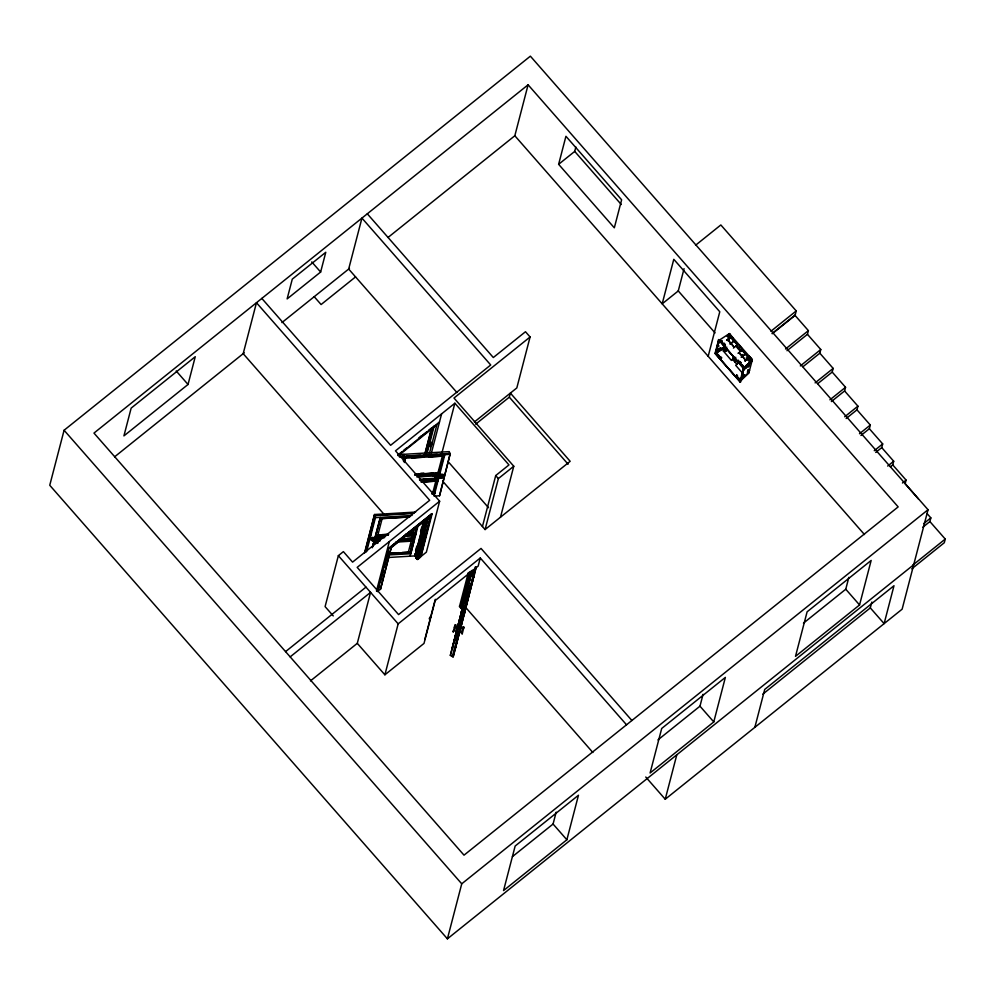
<?xml version="1.0" encoding="UTF-8"?>
<svg xmlns="http://www.w3.org/2000/svg" width="995" height="995" viewBox="0 0 995 995"><rect width="100%" height="100%" fill="white"/><g stroke="black" fill="none" stroke-linecap="round" stroke-linejoin="round"><path stroke-width="1.49" d="M370.476 535.372L370.563 535.832M421.532 532.81L422.141 531.355L421.88 532.089M474.08 571.093L474.826 570.906L474.205 570.645M474.901 570.608L474.217 571.951M369.568 538.295L369.68 539.166M369.244 538.805L369.419 540.185M417.689 559.476L420.574 557.15L431.444 513.967L388.46 548.456L377.292 591.304L380.476 589.326L391.371 547.051L428.571 517.723L417.689 559.476L415.823 558.071L426.606 518.333M748.837 355.787L752.332 359.692L748.887 372.777L740.093 380.998L740.367 382.267L715.144 353.548M740.056 381.097L749.011 372.279M748.949 372.69L740.218 381.122M749.509 370.438L748.961 369.767L749.422 370.463M751.561 361.185L751.747 361.571M422.129 532.188L422.116 532.822M380.476 589.326L391.371 547.051M470.535 571.279L461.543 607.273L460.635 608.007L459.516 606.005M733.788 359.518L733.34 358.984L731.387 360.414L723.315 350.961M742.755 373.411L735.678 365.314L737.482 363.71M421.731 531.852L421.581 532.412M474.565 571.155L474.789 570.782M473.172 575.732L474.453 570.57M441.494 475.871C443.148 477.811 440.213 474.864 441.27 476.829M456.867 632.87L457.215 631.726M459.255 632.832L458.608 635.407M459.491 633.069L459.081 634.151M470.15 587.821L470.61 586.577M456.357 631.004L455.785 633.827L456.108 633.268M456.046 632.211L456.008 632.335M455.921 633.865L456.17 631.738M421.457 532.686L421.78 532.039M453.235 631.8L453.708 629.91M453.409 631.104L453.185 631.987M455.486 634.972L455.573 634.661M455.921 633.268L456.705 630.78M463.011 610.905L463.309 609.711M459.006 633.827L458.981 635.096L459.379 632.944M462.128 634.238L463.695 628.056M743.352 368.946L743.576 368.026L743.352 368.946C744.322 368.846 755.018 357.553 750.864 361.235M371.533 539.576L371.62 538.967L371.894 539.7M371.968 539.713L372.652 539.178L371.048 539.004M460.635 608.007L469.628 572.013M456.531 630.917L456.232 631.502L456.693 630.842M454.69 626.042L455.051 624.624M455.722 626.303L456.083 624.885M465.274 610.246L453.173 656.862L450.349 655.431L471.779 571.752L461.046 613.107M452.116 648.516L466.73 591.279A1.343 0.622 14.3 0 0 466.891 591.503L467.152 591.689M472.202 570.259L452.252 648.553M454.964 640.743L456.12 636.178M457.924 629.051L459.068 624.474M460.934 617.099L462.09 612.534A19.552 9.092 14.3 0 0 462.202 612.348M458.794 626.091L461.071 617.186L458.919 625.78M461.829 614.176L464.105 605.159M464.864 602.162L467.078 593.406L466.444 592.983M475.262 566.963L463.085 615.159L463.981 615.383L476.157 567.2L464.043 613.865M460.001 627.658L461.493 621.738M453.173 656.862L469.553 592.037M455.113 649.275L474.428 574.003L470.15 588.008M462.613 627.982L462.974 626.576M463.794 627.646L463.969 626.949M463.645 628.243L463.844 627.484M454.367 627.31L454.74 625.855M453.322 631.439L454.429 627.074M454.541 630.967L455.623 626.713M455.561 626.925L455.772 626.116M458.882 634.3L458.77 635.258M459.541 632.298L458.62 635.22L459.789 631.303M462.663 627.795L461.357 632.957M455.984 632.497L455.623 633.865L456.096 632.559M455.71 634.698L456.232 632.596M474.229 571.192L474.329 570.384L474.366 571.242M459.628 631.974L459.031 633.728M715.057 353.399L718.763 339.519L743.937 368.722L742.979 367.59L743.762 366.993L742.295 366.807L743.078 366.197M739.297 379.12L738.103 377.739L737.283 378.51L718.228 356.795L719.062 356.023L718.104 354.469L716.723 355.066L717.271 353.984L716.151 354.071M716.064 354.232C712.88 352.728 723.191 350.65 723.974 347.902M717.917 356.148L718.776 355.439L718.091 354.655L717.134 355.538L717.868 356.198M737.743 378.859L738.663 377.926M738.501 379.568L739.335 378.896L738.651 378.112M645.755 777.02L665.232 799.234L902.129 609.189L928.036 509.726L530.372 56.168L64.09 430.25L49.75 485.274L447.402 938.832L913.696 564.75M188.03 384.468L195.256 356.707L131.153 408.124L123.927 435.885L188.03 384.468L176.202 370.973M320.639 272.033L325.788 252.27L292.281 279.135L287.132 298.91L320.639 272.033L311.758 261.921M384.219 514.514L243.19 353.673L256.461 302.716L429.678 500.274L352.578 562.125L343.387 551.628L338.362 555.658L325.091 606.614L333.275 615.93M364.493 553.033L374.53 514.514L415.599 512.077M364.954 552.436L374.53 514.514M365.675 552.412L375.277 515.584L413.36 513.321M369.692 538.457L369.916 537.835M370.389 534.452L370.463 535.024M366.62 551.541L375.451 517.649L375.277 515.584M370.414 537.984L369.73 537.487L370.563 537.399M372.317 547.76L380.239 517.363M373.088 545.596L373.983 542.698L375.724 543.133M375.376 537.337L373.996 541.927M385.712 536.156L375.177 536.79A1.343 0.995 -76 0 0 375.451 536.492L380.438 517.897L387.789 517.997M373.287 545.621L373.983 542.698M375.389 537.549L374.468 541.093L379.568 540.248M387.938 535.011L375.861 535.733L380.451 518.096L379.879 518.756L379.791 517.736M376.483 540.434L376.682 537.81M375.861 535.733L375.849 535.521A23.557 17.5 -76 0 1 377.876 535.074L382.179 518.532L408.423 516.965M403.522 455.71L403.883 454.329M404.194 457.053L404.144 458.173M403.398 460.921L404.157 457.961M403.597 460.959L404.343 457.812M404.666 460.909L405.4 458.073M310.49 680.879L357.292 643.33L370.563 592.373L290.167 656.874M404.318 462.526L405.425 458.285M376.458 591.03L389.344 541.578M377.59 591.639L388.759 548.792L431.743 514.315M378.025 590.955L379.555 585.048M380.326 582.1L383.448 570.123M384.182 567.324L388.411 551.056M424.989 453.347L431.531 428.236M425.176 453.285L431.78 427.937M426.32 453.446L433.298 426.706M427.265 452.625L434.28 425.686M429.753 445.872L430.499 442.476L431.071 442.763M430.897 442.675C428.41 444.193 430.835 447.439 429.852 445.785M430.337 444.429L430.474 445.859L430.735 444.616M430.474 445.859L430.624 444.578M431.208 444.504L431.556 445.113L430.798 442.887L431.768 444.305M430.4 446.618L431.469 443.484L430.81 442.812M429.355 453.72L436.892 424.79L398.609 455.511M431.407 452.999L441.606 413.858M388.075 237.432L514.825 135.755L528.096 84.799L898.162 506.89L464.018 855.165L93.965 433.086L528.096 84.799M389.804 553.444L408.298 552.337L411.184 541.23A19.552 14.527 -76 0 1 412.191 540.758M401.172 538.967L411.967 538.32L412.776 535.783M408.734 533.245L413.373 532.959L414.542 528.457M411.358 546.23L412.054 543.307M414.219 535.273L413.584 537.424M388.921 554.028L410.039 552.772L413.211 540.372M414.293 536.193L413.696 538.755L411.967 538.32M406.035 533.929L415.089 533.395L416.992 525.845M388.174 554.961L410.761 553.755L410.238 552.822L413.447 540.496M414.219 539.539L414.529 536.355M405.276 534.999L415.81 534.365A1.343 0.821 72 0 1 415.549 534.104L416.83 527.524M410.761 553.618L414.044 541.006L395.774 542.151M410.127 556.205L418.161 525.348M415.574 550.894L416.718 546.479M420.562 531.74L421.706 527.325M415.835 551.441L417.378 545.509M420.848 532.176L423.161 523.295M389.082 557.449L414.99 555.906L424.193 520.547M441.991 452.675L454.864 403.224L508.967 464.926L495.709 475.573L482.438 526.529M424.591 519.713L415.238 555.633L416.731 557.337L415.823 558.071M357.292 643.33L384.891 674.809L398.162 623.853L480.274 557.984L626.527 724.795M435.909 480.672L432.912 492.438A10.037 6.094 72 0 1 433.932 492.488L436.755 481.642M438.099 475.088A8.918 6.629 -76 0 0 437.315 475.523L436.556 478.408A8.918 5.423 72 0 1 437.576 478.471L438.198 476.107M414.853 474.416L437.937 473.048L442.352 456.083M440.026 467.575L438.894 472.19A23.557 14.303 72 0 1 438.322 472.003M438.894 472.19L440.039 467.774M443.185 456.941L438.994 473.309L443.583 455.685M437.128 480.485L433.932 492.488M420.251 480.585L438.322 479.64L437.8 478.719L419.492 479.814L437.601 478.67L438.521 475.125L432.489 475.486M437.352 480.411L434.143 492.736L434.653 493.52L431.643 493.707L434.666 493.669L434.405 490.709M438.31 479.503L438.745 475.05L439.355 475.685L416.768 476.903M417.129 475.498L439.715 474.279L439.218 473.521L443.82 455.61M416.992 559.401L427.838 517.798M434.031 496.119L444.84 454.64M420.624 553.058L419.48 557.461L431.444 513.967M400.065 456.419L450.262 453.421L439.541 495.784L434.977 496.057M439.541 495.784L450.262 453.421M454.864 403.224L395.488 450.859L439.641 501.219L426.357 552.175L421.009 556.479L432.166 513.631L389.182 548.121M429.243 618.853L429.454 618.044M424.753 639.698L435.275 599.288M558.63 164.312L565.931 136.278L621.626 199.808L614.325 227.83L558.63 164.312L574.712 151.414L575.856 146.986M475.685 424.156L509.316 397.167L510.385 393.087L570.172 461.294L485.087 529.551L442.626 481.12M459.454 606.676L468.359 572.498M367.304 213.801L493.321 357.528L525.484 331.733L530.086 336.982L516.815 387.938L474.341 422.004M464.242 598.119L466.543 589.251M450.349 655.431L462.227 609.711M455.66 637.36L456.643 632.77L457.924 633.118M457.401 634.611L456.456 634.325A2.724 2.599 14.6 0 1 457.091 635.419L457.19 635.046A2.724 2.599 14.6 0 0 456.605 633.939L457.053 632.235M467.936 590.135L469.105 585.62M456.581 636.228L456.456 635.382L456.68 636.091M461.929 614.176L463.098 609.661A23.557 10.945 14.3 0 1 463.085 610.395M457.277 634.561L457.551 632.832M457.563 634.014L456.879 636.663L455.934 636.377L456.618 633.728L457.638 633.902L457.936 632.932M456.469 637.646L457.712 632.907M485.087 529.551L498.358 478.595L513.768 466.232L453.981 398.037L530.086 336.982M452.277 656.625L463.197 614.699L461.095 614.176M467.314 599.711L475.772 567.212M480.274 557.984L478.16 566.093L435.176 600.582L424.007 643.417L384.891 674.809M500.497 517.189L513.768 466.232M447.402 938.832L461.742 883.809L928.036 509.726M684.062 268.662L678.267 290.938L662.185 303.836L673.789 259.297L719.783 311.758L708.179 356.297M512.45 856.62L553.071 824.034L556.168 812.156M566.864 839.78L578.468 795.241L515.149 846.036L503.557 890.562L566.864 839.78L553.071 824.034M728.9 333.785L732.706 337.989L729.434 333.574L719.211 340.215L715.567 353.586L718.601 339.73L743.937 368.722M717.93 350.688L716.748 351.185L716.885 350.501M717.743 346.646L718.95 345.8L717.83 346.807M719.074 342.093L718.937 342.79L722.121 340.526M721.313 341.409L718.937 342.79M716.985 352.441L717.893 351.832L717.121 352.678M717.669 350.688L716.736 351.011L718.303 349.718M720.355 341.646L720.131 340.875M742.792 365.638L742.108 364.842C740.168 365.289 742.27 367.391 742.991 365.638L741.561 364.469L740.802 365.078L721.736 343.362L722.519 342.753L721.562 341.198C719.634 341.509 721.425 343.971 722.233 342.168L721.549 341.385M724.298 346.136L723.552 349.034L725.616 351.397L726.636 350.576M752.108 359.431L729.323 333.586L728.925 335.066L729.609 333.847M725.616 351.397L726.748 347.044M728.253 341.248L730.031 337.541L727.967 335.178L726.947 335.987L729.012 338.35M735.604 360.812L734.584 361.62L732.519 359.27L733.265 356.372M734.584 361.62L735.715 357.28M738.8 360.688L737.021 364.406L734.957 362.043L735.703 359.145M737.021 364.406L738.153 360.053M745.603 354.009L741.462 357.267L742.133 354.519M741.524 357.193L742.22 354.63M740.006 381.471L743.476 368.026L752.22 359.904M742.966 373.747L741.934 374.655L742.568 373.859M741.138 380.003L741.971 379.282L741.088 380.177M741.648 378.299L742.021 378.199M743.825 368.983L744.335 368.274L744.633 369.033M744.434 369.108L743.19 370.451L746.25 367.441M746.362 366.993L745.777 368.063L746.474 367.391C747.245 364.978 741.872 370.899 744.397 368.772M744.198 375.849L744.471 374.904L741.001 378.846L743.825 376.048M747.879 367.391L749.011 363.038M747.867 370.451L747.668 371.247L749.198 370.028M749.683 363.362L749.77 362.192M747.382 372.366L748.14 369.468M748.899 366.57L750.031 362.23M665.232 799.234L676.799 754.807M772.195 333.76L795.067 315.427L796.224 310.938L720.84 224.957L695.58 245.23M657.931 739.919L699.97 706.176L703.067 694.311M786.995 350.713L807.442 334.308L808.4 330.638L795.067 315.427M713.776 721.922L725.367 677.384L661.7 728.464L650.096 773.003L713.776 721.922L699.97 706.176M802.977 366.707L819.83 353.188L820.788 349.519L807.442 334.308M817.766 383.647L832.206 372.068L833.163 368.399L819.83 353.188M754.844 727.345L764.72 689.436L893.995 585.719L884.12 623.629L870.314 607.895L871.844 602.062M831.36 401.57L844.593 390.948L845.551 387.279L832.206 372.068M846.148 418.522L856.969 409.828L857.926 406.159L844.593 390.948M860.936 435.474L869.356 428.721L870.314 425.052L856.969 409.828M875.724 452.426L881.744 447.601L882.689 443.932L869.356 428.721M803.462 623.156L845.762 589.227L848.847 577.349M890.338 466.829L892.739 464.901L893.697 461.232L881.744 447.601M859.556 604.96L871.16 560.434L807.107 611.813L795.502 656.352L859.556 604.96L845.762 589.227M892.739 464.901L906.084 480.112L905.127 483.781L918.46 499.005M922.663 527.338L929.89 521.554L930.847 517.885L927.029 513.532M929.89 521.554L945.25 539.066L944.292 542.735L911.806 568.804M416.731 557.337L418.335 551.454M419.131 548.506L420.325 544.091M421.121 541.143L424.318 529.377M425.126 526.43L426.32 522.014M739.098 345.29L742.32 348.959M751.921 360.003L748.8 355.8M457.638 633.902L457.911 632.919L457.613 633.89M725.442 345.862L715.778 353.262M455.81 637.372L455.685 637.297M457.115 635.432L457.538 634.138L456.581 633.852M743.514 368.063L743.986 368.697M466.929 594.55L466.978 593.754M751.971 360.053L743.389 368.983M404.094 458.247L444.404 456.108M720.181 348.747L719.746 349.257L720.069 348.374M719.572 357.354L721.798 357.889L720.455 356.558M467.961 598.803L467.215 599.214M440.698 475.361L441.258 474.453M441.643 474.391L440.549 475.125L441.855 474.665M441.618 476.841L441.544 476.879A10.97 3.084 -5.1 0 1 438.795 476.916A6.542 1.841 -5.1 0 0 434.914 477.165L434.84 477.115A6.766 1.903 -5.1 0 1 438.87 476.792A10.758 3.022 -5.1 0 0 441.606 476.729L441.643 476.12M443.098 476.418L442.576 475.685M466.157 603.293L466.182 602.846M719.037 342.156L720.392 341.372M372.304 538.382C372.093 537.81 372.69 537.138 373.635 538.196M373.511 538.817L372.366 539.775M417.962 547.698L417.626 547.611M741.909 377.876L741.524 378.809M716.412 351.907L717.171 350.986L716.45 351.944M738.414 379.667L737.793 378.809M739.098 380.451L739.894 379.791L740.591 380.675M431.295 446.058L430.4 444.976L429.653 445.573M380.102 518.606L383.51 517.86M719.659 341.621L720.479 341.708M716.848 350.551L720.741 347.827L718.067 350.14M744.036 375.376L744.471 374.904M744.185 375.389L743.601 376.458L744.285 375.799M740.964 378.809L742.183 377.64M746.66 366.496L745.902 367.391M742.009 374.331L743.078 373.312M741.275 378.473L740.815 379.555M743.576 368.013L744.708 366.981M747.071 364.742L745.927 365.899M749.633 362.255L750.628 361.384M717.557 355.327L718.129 355.762L717.557 355.315M723.303 350.974L725.181 349.444M736.636 375.028L736.835 377.055L736.648 374.829L737.78 376.346M738.912 380.053L739.297 379.107M740.305 380.264L739.534 380.911L740.516 381.993L744.024 368.349M114.636 456.804L244.21 352.852M281.908 322.604L349.456 268.426M355.563 276.896L321.099 304.545L314.209 296.697M418.895 437.912L421.283 435.997M398.112 454.827L401.657 451.979M404.02 450.088L406.383 448.185M420.574 436.805L426.482 432.066M428.845 430.176L431.208 428.273M397.701 455.499L439.491 421.967M431.308 443.77L431.706 442.24M431.42 444.616L431.009 443.223M439.641 501.219L357.18 567.374L398.572 614.587L481.033 548.432L631.887 720.504M391.358 547.586L428.571 517.723M285.565 651.625L365.961 587.137M377.292 591.304L378.1 590.657M715.032 353.3L740.479 382.018L740.168 381.309M732.519 359.27L733.539 358.449M770.963 331.211L796.224 310.938M734.957 362.043L735.977 361.235M772.307 333.362L795.167 315.017M430.549 617.298L430.188 616.689L430.337 618.106M785.54 348.971L808.4 330.638M800.328 365.924L820.788 349.519M815.116 382.876L833.163 368.399M829.905 399.828L845.551 387.279M844.693 416.781L857.926 406.159M859.481 433.733L870.314 425.052M874.269 450.685L882.689 443.932M887.677 466.058L893.697 461.232M902.465 483.01L906.084 480.112M923.621 523.668L930.847 517.885M912.763 565.135L945.25 539.066M762.792 694.162L870.314 607.895M729.26 334.059L732.755 337.964M748.713 356.247L752.208 360.153M720.728 340.7L720.305 341.596M730.591 337.118L737.444 344.942L730.604 337.106L726.586 340.29L730.815 337.143M723.9 343.3L725.243 344.643C720.865 343.847 726.474 345.626 724.012 343.213M734.061 340.85L729.969 344.146L734.198 340.999M737.444 344.705L733.439 348.113M739.136 352.852L742.258 356.198L739.136 352.827M742.108 350.265L738.004 353.287M741.375 357.155L745.466 353.859M739.571 362.018L740.106 361.571L741.35 363.013L739.571 361.993M748.849 357.715L744.845 361.123L748.862 357.926L742.009 350.116L748.849 357.951M742.034 366.023L741.685 365.389M724.298 346.733L716.014 352.504M718.141 350.004L720.019 348.598M374.816 538.196L384.729 537.598M370.924 537.897L373.983 537.71M370.762 538.979L372.018 539.7M373.909 537.81L371.222 538.32M442.103 475.212L443.521 474.59M371.11 537.773L372.317 537.648M373.722 537.934L372.54 538.196M371.16 539.166L371.57 539.725M373.05 539.626L373.585 539.29L372.516 538.842M373.411 543.556L374.008 542.847M442.228 475.187L441.469 474.802L443.434 474.976M440.661 476.02L442.588 475.821M442.377 476.717L443.26 475.921M371.807 537.748L370.998 538.146L372.404 538.208M434.927 478.135L434.952 478.122A6.766 1.903 -5.1 0 1 438.969 477.811A10.758 3.022 -5.1 0 0 441.693 477.737L442.763 477.749L441.755 477.886A10.97 3.084 -5.1 0 1 438.882 477.923A6.542 1.841 -5.1 0 0 435.002 478.185L434.914 478.185M442.688 475.287L441.108 475.386M441.805 476.692L442.427 476.617M371.782 538.705L370.799 539.676M373.399 543.419L377.926 543.282M464.143 611.564L460.163 629.897L457.165 629.138A1.343 1.194 14 0 1 457.451 628.865L458.148 628.74M370.314 536.504L370.227 535.571M370.14 536.914L370.128 535.758L369.22 535.857A2.724 2.599 14.6 0 1 370.252 536.616L369.12 536.243A2.724 2.599 14.6 0 1 370.152 537.001M441.656 474.528L443.397 474.615M442.29 475.212L441.469 475.15L442.128 474.652M441.394 475.859L443.136 475.946M372.13 537.511L373.622 537.536M371.831 539.016L372.578 538.967M403.771 456.406L399.206 456.68L399.02 454.615L449.305 451.618L449.479 453.695L440.337 454.23M406.818 456.232L420.537 455.411M423.584 455.237L437.29 454.416M400.139 457.302L450.349 454.317M411.88 457.364L414.903 457.178M411.905 457.563L417.937 457.202M428.497 456.581L434.529 456.22M411.569 457.911L423.882 457.178M428.497 456.904L440.81 456.17M420.785 473.259L423.808 473.085M419.455 473.943L433.298 473.122M416.345 474.453L438.982 473.11A6.754 4.104 72 0 0 437.937 473.048M414.791 474.814L439.218 473.521L414.803 474.963M417.141 475.622L439.715 474.279M418.907 476.294L421.93 476.107M418.82 476.617L428.061 476.07M432.688 475.797L437.315 475.523M424.218 478.943L436.544 478.209M419.604 479.416L437.601 478.67M422.042 481.381L426.731 481.045M422.054 481.704L432.85 481.058M421.047 481.916L437.949 481.045L421.395 482.04M374.605 515.41L414.156 513.047M375.451 517.649L412.017 515.472M393.958 517.089L396.98 516.915M394.032 517.288L400.189 516.865M379.879 518.756L409.766 516.977M377.851 534.875L379.033 534.8M382.018 534.626L387.988 534.278M408.87 533.034L411.855 532.847M377.876 535.074L388.672 534.439M375.849 535.521L387.913 534.812M409.044 533.556L415.089 533.395M375.637 535.808L387.839 535.074M409.194 533.805L415.288 533.444M379.903 537.076L382.913 536.89M379.916 537.275L382.988 537.026M380.19 537.586L383.274 537.399M404.704 536.417L415.45 535.77L415.363 534.763M374.369 539.962L377.391 539.787M376.458 540.235L379.543 540.049M407.316 538.394L411.955 538.121M374.456 540.882L378.971 540.621M400.102 539.365L413.684 538.556M380.339 540.795L373.697 541.131L373.784 542.151L378.299 541.877M400.114 539.564L413.895 538.805M399.368 540.621L414.417 539.725L414.33 538.718M402.664 541.193L410.201 540.745M389.779 553.245L399.032 552.685M402.117 552.511L408.273 552.138M388.908 553.829L410.039 552.772M388.883 554.091L410.238 552.822M415.524 553.805L414.803 553.842L414.99 555.906M442.066 474.478L443.161 474.54M441.967 475.224L440.549 475.125M441.544 475.498L442.203 475.66M372.155 538.817L372.59 539.514M372.59 537.636L372.267 538.22M372.603 538.656L373.287 538.867M456.232 635.78L455.399 635.904M440.511 476.53L441.208 476.605L440.524 476.667M457.476 634.201L456.668 633.964M472.463 573.506L471.431 573.244A1.343 1.194 14 0 0 471.555 573.617L472.103 574.053M466.369 592.684L467.401 592.945M465.337 596.639L466.369 596.9M454.441 648.466L454.964 649.237M719.572 357.342L721.188 358.25M439.653 474.242L439.218 473.57M369.481 540.173L370.165 536.056M749.446 362.503L748.501 363.474M748.29 363.623L747.307 364.593M574.712 151.414L621.29 204.535M746.35 357.69L748.265 359.854M678.192 290.851L715.057 332.902M720.716 340.725L718.552 339.755L719.223 340.215M514.825 135.755L864.468 534.551M509.316 397.167L568.095 464.205M456.966 392.565L348.673 269.048L361.944 218.092L490.722 364.978L390.612 445.3L261.822 298.413M495.709 475.573L498.358 478.595M448.745 462.327L488.557 507.736M465.088 606.751L592.871 752.506M461.543 607.273L463.036 608.977M338.362 555.658L398.162 623.853M64.09 430.25L461.742 883.809M719.994 348.648L719.795 348.884M739.77 362.018L740.429 363.722M370.463 534.638L370.451 535.26M433.832 491.368L433.845 491.567A19.552 11.878 72 0 1 433.26 491.393M464.155 610.669A6.754 3.147 14.3 0 1 464.329 610.457M465.15 601.055A19.552 17.313 14 0 1 464.988 601.428M413.373 532.959A23.557 14.303 72 0 1 415.077 533.196M380.438 517.897A23.557 14.303 72 0 1 382.179 518.532M408.298 552.337A19.552 11.878 72 0 1 410.027 552.573M374.269 542.785A19.552 11.878 72 0 1 375.6 543.27M371.931 538.046L372.951 537.984L371.919 538.133M372.18 540.758L373.237 540.807A10.97 3.084 -5.1 0 0 376.06 540.484A6.542 1.841 -5.1 0 1 379.928 540.248L379.966 540.248A6.766 1.903 -5.1 0 0 376.023 540.385A10.758 3.022 -5.1 0 1 373.249 540.658L372.242 540.72M373.113 539.725L373.15 539.787A10.97 3.084 -5.1 0 0 375.961 539.477A6.542 1.841 -5.1 0 1 379.841 539.24L379.941 539.178A6.766 1.903 -5.1 0 0 375.936 539.365A10.758 3.022 -5.1 0 1 373.15 539.638L373.113 539.725M738.228 378.672L738.576 379.294L738.228 378.672M736.934 345.402L735.914 346.223L737.979 348.586L738.999 347.765L736.934 345.402M739.372 348.188L738.352 348.996L740.417 351.359L741.437 350.551L739.372 348.188M748.339 358.411L747.32 359.232L749.384 361.595L750.404 360.775L748.339 358.411M727.842 339.73L730.74 343.275L727.842 339.73M731.213 343.586L734.123 347.131L731.213 343.586M742.631 356.596L745.529 360.14L742.631 356.596"/></g></svg>
